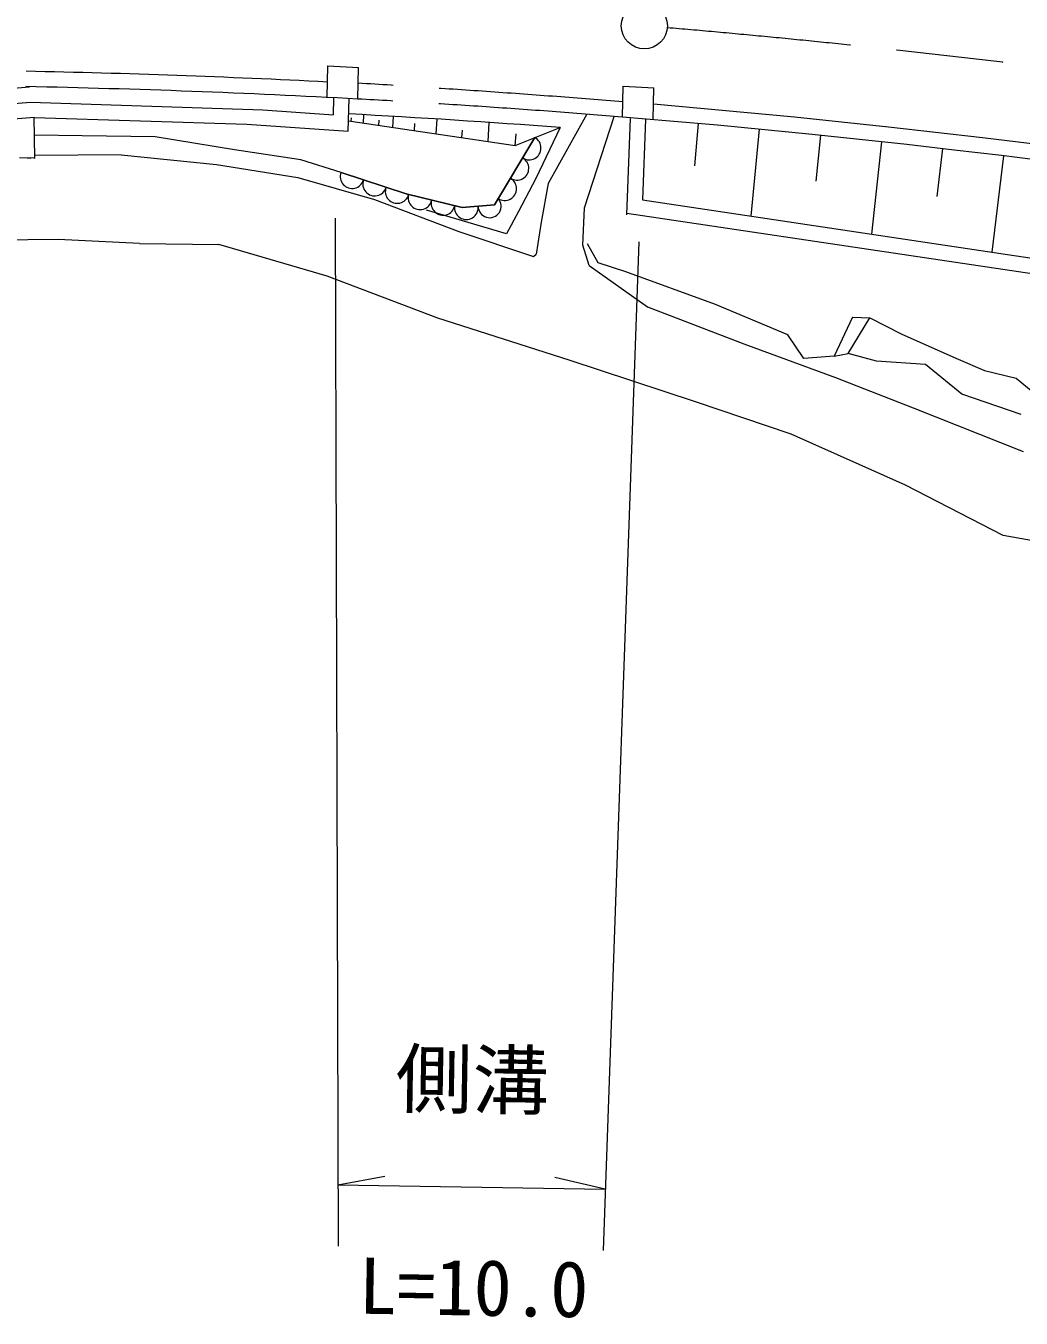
# Model space of a CAD drawing. Units: millimetres, scale not verified. Extents: x 40000 to 680000, y 20000 to 380000.
# Drawn here: x 344023 to 376444, y 287369 to 329451 of the extents above; entities that cross this region are included whole.
import ezdxf
from ezdxf.enums import TextEntityAlignment as Align

# ---------------------------------------------------------------- set-up
doc = ezdxf.new("R2010")
doc.units = ezdxf.units.MM
doc.header["$LTSCALE"] = 1000
doc.linetypes.add('CHAIN', pattern=[18.5, 12, -1.5, 3.5, -1.5])
doc.linetypes.add('DASHED', pattern=[7.5, 6, -1.5])
for name, color, linetype, lineweight in [('M-BGD', 7, 'Continuous', 13), ('M-BGD-OTRS1', 7, 'DASHED', 13), ('M-BMK', 2, 'CHAIN', 13), ('M-BMK-SRVR', 3, 'Continuous', 13), ('M-STR-HTXT', 7, 'Continuous', 13)]:
    doc.layers.add(name, color=color, linetype=linetype, lineweight=lineweight)
doc.styles.add('ＭＳ ゴシック', font='')
doc.styles.get('ＭＳ ゴシック').set_extended_font_data('MS Gothic')

# ---------------------------------------------------------------- blocks, each defined once
blk = doc.blocks.new('ﾌﾟﾛｯﾄﾏｰｸ-02')
at = {"color": 3, "linetype": 'Continuous', "lineweight": 13}
blk.add_circle((0, 0), 0.5, dxfattribs=at)

msp = doc.modelspace()

# ---------------------------------------------------------------- linework, layer by layer
at = {"layer": 'M-BGD'}
for p, q in [((353835.2, 327127.7), (353862.9, 328147.7)), ((353862.9, 328147.7), (354861.8, 328093.8)), ((354834.1, 327073.8), (354861.8, 328093.8)), ((328946.1, 326181.9), (344137.8, 327468.9)), ((363455.8, 326480.1), (363483.2, 327486.6)), ((363483.2, 327486.6), (364482.1, 327432.7)), ((364453.9, 326396.6), (364482.1, 327432.7)), ((348986.4, 327331.9), (348986.1, 327324.9)), ((354041.6, 326551.6), (354058.2, 327109)), ((354525.8, 326015.9), (354557.6, 327082.6)), ((328988.3, 325683.7), (344180, 326970.7)), ((344180, 326970.7), (351738.1, 326715.2)), ((351738.1, 326715.2), (354041.6, 326551.6)), ((355021, 326284.1), (355036, 326555.9)), ((362292.8, 326573.3), (361040.9, 324319.2)), ((329030.5, 325185.4), (344297.5, 326478.9)), ((344318.8, 325147.5), (344297.5, 326478.9)), ((344297.7, 326466.8), (351224.4, 326250.5)), ((351224.4, 326250.5), (354525.8, 326015.9)), ((354535.9, 326355.4), (359965.4, 325556.6)), ((354617.3, 326450.7), (354611.6, 326344.3)), ((355519.2, 326382.8), (355509.5, 326212.2)), ((355978.7, 326143.2), (355999.6, 326501.2)), ((356682.3, 326269.7), (356668.5, 326041.7)), ((357385.7, 325936.2), (357415.8, 326415.6)), ((359108.5, 326304.9), (359066.5, 325688.9)), ((359965.4, 325556.6), (361423.5, 326138.7)), ((361423.5, 326138.7), (360635.8, 324474.9)), ((362224.6, 323521.4), (363188.3, 326501.9)), ((363705.7, 326431.2), (363593.6, 323292.9)), ((364205.4, 326413.3), (364111.4, 323782.8)), ((365921.8, 326268.9), (365798.2, 324890.9)), ((345853.4, 325870.1), (344307, 325887.7)), ((348235.8, 325838.9), (345853.4, 325870.1)), ((350815.5, 325415.7), (348235.8, 325838.9)), ((358233.9, 326052.1), (358218.3, 325813.7)), ((360604.2, 325811.6), (359289, 323624.2)), ((359289, 323624.2), (360604.2, 325811.6)), ((359966, 325556.9), (359992.6, 325931.1)), ((367913.2, 326084), (367641.6, 323255.7)), ((369903.4, 325886.5), (369750.3, 324391.6)), ((352975.4, 325091.4), (350815.5, 325415.7)), ((371892.4, 325676.4), (371565.2, 322669.8)), ((373879.9, 325453.8), (373700.1, 323892.6)), ((343818.1, 325162.9), (344070.7, 325155.3)), ((344070.7, 325155.3), (344154.9, 325152.8)), ((344154.9, 325152.8), (344187.7, 325151.8)), ((344318.8, 325147.5), (344174.4, 325152.2)), ((344286, 325148.6), (344318.8, 325147.5)), ((347132.3, 325254.2), (344317.4, 325234.1)), ((347132.3, 325254.2), (350228, 324934.4)), ((350228, 324934.4), (352880, 324515.6)), ((354289, 324675.2), (352975.4, 325091.4)), ((375866, 325218.6), (375484.9, 322084.5)), ((352880, 324515.6), (355377.7, 323799.8)), ((356410.5, 323976.2), (354289, 324675.2)), ((354289, 324675.2), (356410.5, 323976.2)), ((360635.8, 324474.9), (360068, 323405.2)), ((361040.9, 324319.2), (360804.7, 323058.3)), ((355377.7, 323799.8), (358123.2, 322757.9)), ((358234.3, 323532.8), (356410.5, 323976.2)), ((356410.5, 323976.2), (358234.3, 323532.8)), ((359289, 323624.2), (358234.3, 323532.8)), ((358234.3, 323532.8), (359289, 323624.2)), ((364111.4, 323782.8), (406850.5, 317401)), ((359682.5, 322679), (357074, 323445.3)), ((360068, 323405.2), (359682.5, 322679)), ((362165.4, 322304.1), (362224.6, 323521.4)), ((363595.8, 323354.2), (406740.2, 316912)), ((360804.7, 323058.3), (360645.9, 322018.5)), ((345071.5, 322492.9), (341714, 322454.5)), ((347720.7, 322367.3), (345071.5, 322492.9)), ((347720.7, 322367.3), (350309.9, 322329.9)), ((358123.2, 322757.9), (360561.4, 321939.1)), ((362667.2, 321731), (362322.5, 322355.5)), ((353843.2, 321298.6), (350309.9, 322329.9)), ((360561.4, 321939.1), (360645.9, 322018.5)), ((362374.5, 321650.3), (362165.4, 322304.1)), ((362374.5, 321650.3), (364269.3, 320304.9)), ((363565.3, 321437.3), (362667.2, 321731)), ((357444.7, 319936.8), (353843.2, 321298.6)), ((366486.9, 320378.6), (363565.3, 321437.3)), ((364269.3, 320304.9), (367407.6, 319100.5)), ((368841.5, 319385.2), (366486.9, 320378.6)), ((361721, 318567.9), (357444.7, 319936.8)), ((370954, 319966.5), (370350.6, 318691.2)), ((370811.5, 318784.4), (371513.6, 319939.4)), ((370954, 319966.5), (371513.6, 319939.4)), ((371513.6, 319939.4), (372560.4, 319408.5)), ((372560.4, 319408.5), (374387.9, 318601.6)), ((367407.6, 319100.5), (370393.7, 318001.2)), ((369363.3, 318616.9), (368841.5, 319385.2)), ((365831.3, 317204.3), (361721, 318567.9)), ((370350.6, 318691.2), (369363.3, 318616.9)), ((370350.6, 318691.2), (370811.5, 318784.4)), ((371726.7, 318534.3), (370811.5, 318784.4)), ((374387.9, 318601.6), (375246.8, 318223.9)), ((373327.5, 318418.3), (371726.7, 318534.3)), ((374513, 317454.1), (373327.5, 318418.3)), ((375246.8, 318223.9), (376283.8, 317982.1)), ((370393.7, 318001.2), (372929.4, 317010.1)), ((376283.8, 317982.1), (377022.9, 317367.7)), ((376448.7, 316791.8), (374513, 317454.1)), ((368954.4, 316155.8), (365831.3, 317204.3)), ((372929.4, 317010.1), (376513.8, 315594.9)), ((372678.3, 314497.5), (368954.4, 316155.8)), ((375860.9, 312853.5), (372678.3, 314497.5)), ((378803.6, 312324.4), (375860.9, 312853.5))]:
    msp.add_line(p, q, dxfattribs=at)
for centre, radius, start, end in [((337605.2, 10559.3), 317477, 87.06723, 88.83931), ((337605.2, 10559.3), 316977, 86.88425, 88.83931), ((337605.2, 10559.3), 316477, 85.68378, 86.93212), ((337605.2, 10559.3), 317477, 67.40334, 85.14629), ((337481.7, 9772.6), 317770.8, 67.43728, 85.31149), ((360417, 325473.7), 386.3, 236.95515, 61.01189), ((360019.1, 324811.9), 386.3, 236.95515, 61.01189), ((354651.4, 324541.4), 386.3, 159.73566, 343.7924), ((359621.2, 324150.2), 386.3, 236.95515, 61.01189), ((355384.8, 324299.8), 386.3, 159.73566, 343.7924), ((356118.2, 324058.2), 386.3, 159.74104, 344.76662), ((356862.9, 323852.1), 386.3, 164.30564, 348.36237), ((357613.2, 323669.7), 386.3, 164.30564, 348.36237), ((359129.5, 323578.3), 374.8, 180.06107, 41.43293), ((358372.1, 323529.9), 385.6, 170.76298, 7.15335)]:
    msp.add_arc(centre, radius, start, end, dxfattribs=at)
at = {"layer": 'M-BGD-OTRS1'}
for centre, radius, start, end in [((325515.9, -153823.5), 482300.1, 85.48657, 86.51329), ((337693.9, 12040.6), 315493, 85.31624, 86.88572)]:
    msp.add_arc(centre, radius, start, end, dxfattribs=at)
at = {"layer": 'M-BMK'}
msp.add_arc((337605.2, 10559.3), 319997, 67.46748, 85.10383, dxfattribs=at)
at = {"layer": 'M-STR-HTXT'}
for p, q in [((354103.1, 323183.8), (354193.5, 289709.8)), ((363991.9, 322418.2), (362825.1, 289568.4)), ((354188.1, 291709.8), (355711.4, 291988.6)), ((354188.1, 291709.8), (362896.1, 291567.2)), ((362896.1, 291567.2), (361251, 291948))]:
    msp.add_line(p, q, dxfattribs=at)

# ---------------------------------------------------------------- block references
at = {"layer": 'M-BMK-SRVR', "xscale": 1500, "yscale": 1500}
msp.add_blockref('ﾌﾟﾛｯﾄﾏｰｸ-02', (364169.7, 329451.7), dxfattribs=at)

# ---------------------------------------------------------------- texts
at = {"layer": 'M-STR-HTXT', "style": 'ＭＳ ゴシック'}
for s, p in [('側溝', (356045.6, 293708.6)), ('L=10.0', (354844.3, 286966.4))]:
    msp.add_text(s, height=1833, rotation=359.062, dxfattribs=at).set_placement(p, align=Align.BOTTOM_LEFT)

doc.saveas('drawing.dxf')
